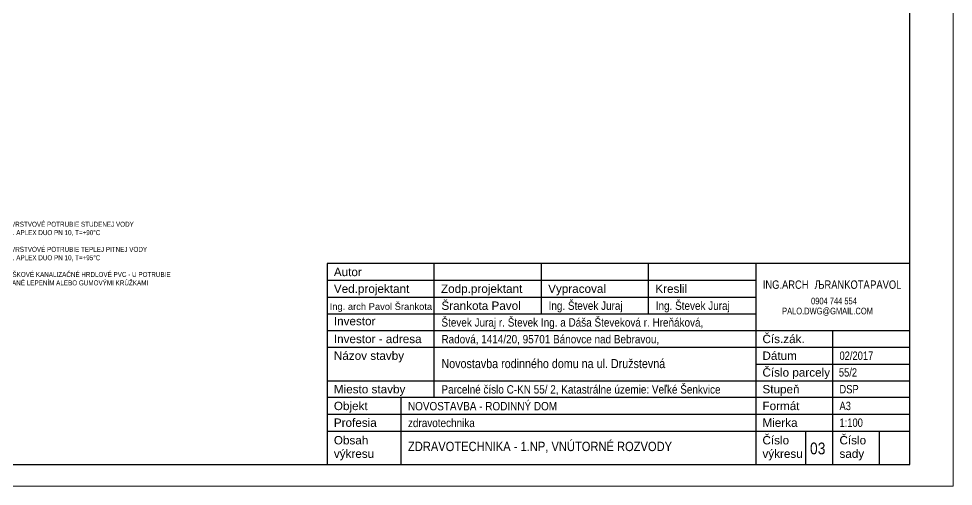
# Model space of a CAD drawing. Header units: millimetres. Extents: x -56794 to 98960, y -34660 to 63407.
# Drawn here: x -42707 to -14794, y -32441 to -18479 of the extents above; entities that cross this region are included whole.
import ezdxf
from ezdxf.enums import TextEntityAlignment as Align

# ---------------------------------------------------------------- set-up
doc = ezdxf.new("R2010")
doc.units = ezdxf.units.MM
doc.header["$LTSCALE"] = 100
for name, color, linetype in [('MUR_POH', 64, 'Continuous'), ('POP', 7, 'Continuous'), ('ROZPISKA100', 7, 'Continuous'), ('TXT_50_MIESTN', 7, 'Continuous')]:
    doc.layers.add(name, color=color, linetype=linetype)
doc.layers.add('RAM_100', color=160, linetype='Continuous', plot=False)
doc.styles.add('ARIAL', font='arial.ttf', dxfattribs={"height": 250})
doc.styles.add('ROMANS', font='arial.ttf', dxfattribs={"width": 0.85})
doc.styles.get("Standard").update_dxf_attribs({"font": 'arial.ttf'})
doc.styles.add('TR-ELEC', font='TXT', dxfattribs={"width": 0.75, "height": 2})

# ---------------------------------------------------------------- blocks, each defined once
blk = doc.blocks.new('Z_RAM_A_3_hp 1220')
at = {"layer": 'POP', "linetype": 'Continuous'}
blk.add_lwpolyline([(-288.5, -408), (-6.5, -408), (-6.5, -13), (-288.5, -13)], close=True, dxfattribs=at)
at = {"layer": 'RAM_100', "color": 150, "linetype": 'Continuous', "lineweight": 0}
blk.add_lwpolyline([(-297, -420), (0, -420), (0, 0), (-297, 0)], close=True, dxfattribs=at)
at = {"layer": 'RAM_100', "linetype": 'Continuous'}
blk.add_lwpolyline([(-288.5, -13), (-288.5, -408), (-6.5, -408), (-6.5, -13)], close=True, dxfattribs=at)

msp = doc.modelspace()

# ---------------------------------------------------------------- linework, layer by layer
at = {"layer": 'ROZPISKA100', "color": 2}
for p, q in [((-33494, -25791), (-33494, -31791)), ((-16094, -25791), (-33494, -25791)), ((-20694, -25791), (-20694, -31791)), ((-16094, -31791), (-16094, -25791)), ((-33494, -27791), (-16094, -27791)), ((-16094, -29791), (-33494, -29791)), ((-33494, -31791), (-16094, -31791))]:
    msp.add_line(p, q, dxfattribs=at)
at = {"layer": 'ROZPISKA100'}
for p, q in [((-30294, -29791), (-30294, -25791)), ((-27094, -27291), (-27094, -25791)), ((-23894, -27291), (-23894, -25791)), ((-33494, -26291), (-20694, -26291)), ((-33494, -26791), (-20694, -26791)), ((-33494, -27291), (-20694, -27291)), ((-18394, -31791), (-18394, -27791)), ((-33494, -28291), (-16094, -28291)), ((-20694, -28791), (-16094, -28791)), ((-33494, -29291), (-16094, -29291)), ((-31294, -29791), (-31294, -31787)), ((-33494, -30291), (-16094, -30291)), ((-33494, -30791), (-16094, -30791)), ((-19194, -31791), (-19194, -30791)), ((-16994, -31791), (-16994, -30791))]:
    msp.add_line(p, q, dxfattribs=at)

# ---------------------------------------------------------------- block references
at = {"layer": 'MUR_POH', "ltscale": 0.3, "xscale": 100, "yscale": 100, "zscale": 100, "rotation": 270.0000000000635}
msp.add_blockref('Z_RAM_A_3_hp 1220', (-14794, -32441), dxfattribs=at)

# ---------------------------------------------------------------- texts
at = {"layer": 'ROZPISKA100'}
for s, height, style, p in [('Autor', 250, 'ARIAL', (-33294, -26166)), ('Ved.projektant', 250, 'ARIAL', (-33294, -26666)), ('Zodp.projektant', 250, 'ARIAL', (-30094, -26666)), ('Vypracoval', 250, 'ARIAL', (-26894, -26666)), ('Kreslil', 250, 'ARIAL', (-23694, -26666)), ('Ing. arch Pavol Šrankota ', 200, 'ROMANS', (-33419, -27173)), ('Šrankota Pavol', 250, 'ROMANS', (-30081, -27173)), ('Investor', 250, 'ARIAL', (-33294, -27633)), ('Investor - adresa', 250, 'ARIAL', (-33294, -28166)), ('Čís.zák.', 250, 'ARIAL', (-20494, -28166)), ('Názov stavby', 250, 'ARIAL', (-33294, -28666)), ('Dátum', 250, 'ARIAL', (-20494, -28666)), ('Číslo parcely', 250, 'ARIAL', (-20494, -29166)), ('Miesto stavby', 250, 'ARIAL', (-33294, -29666)), ('Stupeň', 250, 'ARIAL', (-20494, -29666)), ('Objekt', 250, 'ARIAL', (-33294, -30166)), ('Formát', 250, 'ARIAL', (-20494, -30166)), ('Profesia', 250, 'ARIAL', (-33294, -30666)), ('Mierka', 250, 'ARIAL', (-20494, -30666)), ('Obsah', 250, 'ARIAL', (-33294, -31190)), ('Číslo', 250, 'ARIAL', (-20494, -31190)), ('Číslo', 250, 'ARIAL', (-18194, -31190)), ('výkresu', 250, 'ARIAL', (-33294, -31592)), ('výkresu', 250, 'ARIAL', (-20494, -31592)), ('sady', 250, 'ARIAL', (-18194, -31592))]:
    msp.add_text(s, height=height, dxfattribs=dict(at, style=style)).set_placement(p)
at = {"layer": 'ROZPISKA100', "style": 'ROMANS', "width": 0.85}
for s, height, p in [('Ing. Števek Juraj', 250, (-26881, -27173)), ('Ing. Števek Juraj', 250, (-23681, -27173)), ('Števek Juraj r. Števek Ing. a Dáša Števeková r. Hreňáková, ', 250, (-30081, -27673)), ('Radová, 1414/20, 95701 Bánovce nad Bebravou,', 250, (-30081, -28173)), ('Novostavba rodinného domu na ul. Družstevná', 270, (-30081, -28912)), ('Parcelné číslo C-KN 55/ 2, Katastrálne územie:^JVeľké Šenkvice', 250, (-30081, -29673)), ('NOVOSTAVBA - RODINNÝ DOM', 250, (-31081, -30173)), ('zdravotechnika', 250, (-31081, -30673)), ('ZDRAVOTECHNIKA - 1.NP, VNÚTORNÉ ROZVODY', 280, (-31081, -31390)), ('03', 350, (-19075, -31485))]:
    msp.add_text(s, height=height, dxfattribs=at).set_placement(p)
at = {"layer": 'ROZPISKA100', "width": 0.8}
for tag, p, s in [('ING.ARCH', (-20484, -26544), 'KRESLIL'), ('ЉRANKOTA', (-18937, -26544), 'KRESLIL'), ('PAVOL', (-17277, -26544), 'KRESLIL'), ('02/2017', (-18194, -28666), 'DÁTUM'), ('55/2', (-18212, -29166), 'ARCH.ČÍSLO'), ('DSP', (-18194, -29666), 'STUPEŇ'), ('A3', (-18194, -30166), 'FORMÁT'), ('1:100', (-18194, -30666), 'MIERKA')]:
    msp.add_attdef(tag, p, s, height=250, dxfattribs=at)
for tag, p in [('0904 744 554', (-18359, -26908)), ('PALO.DWG@GMAIL.COM', (-18551, -27208))]:
    msp.add_attdef(tag, text='KRESLIL', height=200, dxfattribs=at).set_placement(p, align=Align.MIDDLE_CENTER)
at = {"layer": 'TXT_50_MIESTN', "lineweight": 9, "ltscale": 5, "insert": (-45175, -24291), "char_height": 150, "width": 11319.65, "attachment_point": 1, "style": 'TR-ELEC'}
msp.add_mtext('{LEGENDA POTRUBÍ\\P^I^I^IVIACVRSTVOVÉ POTRUBIE STUDENEJ VODY \\P^I^I^IIVAR . APLEX DUO PN 10, T=+90°C\\P\\P^I^I^IVIACVRSTVOVÉ POTRUBIE TEPLEJ PITNEJ VODY \\P^I^I^IIVAR . APLEX DUO PN 10, T=+95°C\\P\\P^I^I^ISPLAŠKOVÉ KANALIZAČNÉ HRDLOVÉ PVC - U POTRUBIE\\P^I^I^ISPÁJANÉ LEPENÍM ALEBO GUMOVÝMI KRÚŽKAMI }', dxfattribs=at)

doc.saveas('drawing.dxf')
